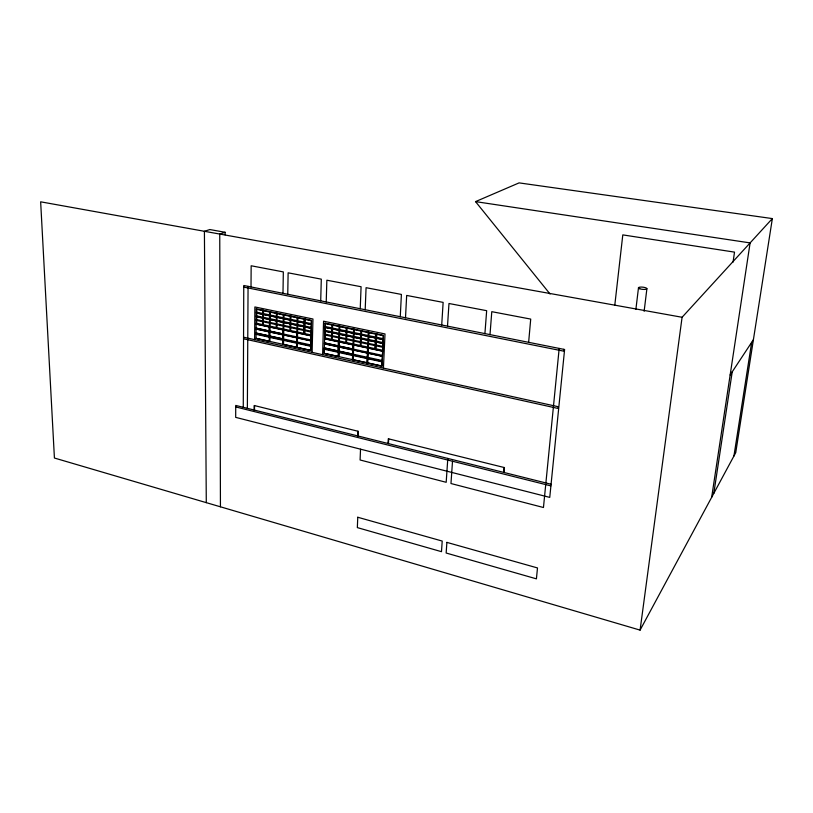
<?xml version="1.0" encoding="UTF-8"?>
<svg xmlns="http://www.w3.org/2000/svg" width="813" height="813" viewBox="0 0 813 813"><rect width="100%" height="100%" fill="white"/><g stroke="black" fill="none" stroke-linecap="round" stroke-linejoin="round"><path stroke-width="1.22" d="M243.27 407.313L243.768 285.495L564.608 349.499L549.751 497.393L235.689 417.364L235.719 405.423L551.072 484.243M247.365 408.339L248.067 286.359M251.014 286.948L251.156 265.77L283.331 271.908L282.985 293.32M254.621 339.651L254.876 306.958L312.954 319.001L312.111 352.354M254.164 410.037L254.195 405.504L358.259 431.317L358.076 436.002M254.499 410.118L254.54 405.596M256.634 323.289L256.654 320.464M256.664 319.631L256.684 316.796L262.721 318.076M256.695 315.922L256.715 313.076L262.751 314.346M256.725 312.202L256.745 309.357L262.792 310.617M262.802 310.129L262.762 313.462L256.369 312.131M263.514 310.281L263.473 313.615L269.55 314.885L269.591 311.552M269.235 341.216L269.286 336.694L256.186 333.838M269.825 341.43L269.997 336.856L282.883 339.671L282.812 344.204L310.79 350.373L310.891 346.308L297.355 343.35M270.211 319.57L270.18 322.497L276.268 323.798L276.308 320.861L270.211 319.57L276.308 320.942M270.312 311.694L270.272 315.038L276.379 316.318L276.42 312.964M276.257 324.6L276.217 327.487L270.129 326.186L270.17 323.3L276.257 324.641M277.091 317.273L277.04 320.21L283.178 321.511L283.229 318.564L277.091 317.273L283.229 318.645M277.142 313.117L277.101 316.47L283.239 317.751L283.29 314.397M283.056 344.346L283.127 340.322L269.875 337.425M283.534 344.366L283.605 339.824L296.633 342.669L296.542 347.232M284.022 314.55L283.961 317.903L290.139 319.204L290.2 315.83M287.751 294.276L288.127 272.822L321.298 279.154L320.708 300.851M289.987 327.517L289.936 330.424L283.778 329.102L283.828 326.206L289.987 327.558M290.058 323.767L290.007 326.714L283.839 325.403L283.889 322.466L290.058 323.767L283.889 322.548M290.932 315.983L290.871 319.357L297.08 320.657L297.151 317.283M296.654 341.867L296.735 337.69L283.686 334.875L283.615 339.031L297.009 341.948L297.101 337.893L283.686 334.997M296.755 336.887L296.836 332.7L283.767 329.905L283.696 334.072L297.121 336.968L297.202 332.903L283.767 330.027M297.07 321.46L297.009 324.428L290.8 323.117L290.851 320.159L297.07 321.46L290.851 320.241M296.908 347.314L296.989 343.269L283.595 340.342M297.263 347.385L297.365 342.832L310.901 345.789L311.521 320.759L305.231 319.448M297.802 321.613L297.741 324.58L304.347 325.972L304.408 323.005L297.802 321.613L304.042 323.005L303.981 325.891M297.883 317.436L297.812 320.81L304.428 322.192L304.509 318.808M303.808 333.391L303.869 330.515M303.889 329.661L303.96 326.785L297.721 325.464M304.062 322.111L304.123 319.224L297.873 317.924M311.338 328.259L305.058 326.938L304.997 329.895L311.267 331.226M305.241 318.96L305.17 322.344L311.45 323.665M322.619 354.671L323.564 321.206L385.006 333.95L383.421 368.106M325.078 337.934L325.159 335.047M325.18 334.184L325.261 331.287L331.643 332.639M325.291 330.393L325.373 327.487L331.755 328.818M325.403 326.582L325.485 323.665L331.877 324.997M326.226 301.948L326.856 280.211L361.084 286.735L360.23 308.727M331.897 324.509L331.785 327.924L325.027 326.501L325.007 327.324L331.765 328.737L331.674 331.734L324.915 330.312L324.895 331.125L331.643 332.558L331.552 335.545L324.804 334.113L324.783 334.926L331.531 336.399L331.44 339.295L324.702 337.862L324.682 338.675L338.564 341.643L338.421 345.891L324.56 342.893L324.529 343.706L338.401 346.704L338.259 350.942L324.407 347.923L324.387 348.726L338.228 351.755L338.076 356.379M332.649 324.661L332.537 328.076L338.96 329.428L339.082 326.003M338.808 334.072L338.716 337.06L332.304 335.698L332.395 332.71L338.808 334.072L332.395 332.791M338.94 330.241L338.838 333.249L332.426 331.897L332.517 328.899L338.94 330.241L332.517 328.98M338.726 356.602L338.858 352.507L352.862 355.566L352.71 359.681M339.834 326.155L339.722 329.58L346.186 330.932L346.308 327.507M346.023 335.586L345.911 338.594L339.468 337.222L339.57 334.224L346.023 335.586L339.57 334.306M346.155 331.755L346.053 334.773L339.6 333.411L339.692 330.403L346.155 331.755L339.692 330.485M347.07 327.659L346.948 331.094L353.442 332.456L353.574 329.021M353.269 337.121L353.157 340.129L346.673 338.757L346.785 335.749L353.269 337.121L346.775 335.83M353.411 333.279L353.299 336.297L346.805 334.926L346.917 331.917L353.411 333.279L346.917 331.999M353.198 359.702L353.37 355.057L367.151 358.066L366.958 362.74M354.336 329.174L354.214 332.619L360.748 333.98L360.881 330.535M360.413 342.507L360.291 345.474L353.777 344.082L353.889 341.114L360.413 342.547M360.718 334.814L360.596 337.832L354.062 336.46L354.183 333.442L360.718 334.814L354.173 333.523M361.653 330.698L361.521 334.143L368.086 335.525L368.238 332.07M357.7 435.91L357.883 431.225M365.189 309.723L366.074 287.69L401.398 294.428L400.26 316.714M360.535 449.183L360.098 459.985L446.185 482.302L447.811 458.43M367.191 357.242L367.364 352.974L353.564 349.986L353.401 354.244L367.567 357.334L367.74 353.177L353.553 350.108M367.395 352.151L367.578 347.862L353.746 344.905L353.594 349.173L367.781 352.232L367.954 348.076L353.746 345.027M367.73 344.062L367.608 347.039L361.063 345.637L361.175 342.669L367.73 344.102M368.055 336.348L367.933 339.387L361.368 337.995L361.48 334.976L368.055 336.348L361.48 335.058M367.344 362.822L367.517 358.685L353.35 355.586M367.73 362.903L367.923 358.238L382.252 361.368L383.441 335.739L376.775 334.346M369.011 332.232L368.868 335.688L375.87 337.151L376.023 333.686M374.976 348.614L375.098 345.677M375.139 344.803L375.271 341.856L368.665 340.454M375.311 340.942L375.433 337.984L368.828 336.602M375.474 337.07L375.606 334.102L368.99 332.73M376.805 333.848L376.643 337.314L383.299 338.706M388.055 443.502L388.289 438.766L504.436 467.577L504.019 472.475M388.441 443.593L388.675 438.868M405.504 317.761L406.673 295.434L443.136 302.385L441.713 324.987M447.506 326.145L448.979 303.503L486.662 310.688L484.914 333.604M452.516 461.235L450.971 483.532L543.46 507.505L545.726 484.589M490.005 334.621L491.784 311.674L530.716 319.092L528.633 342.324M503.603 472.373L504.019 467.475M545.889 482.942L559.181 348.421M563.744 349.326L563.561 351.125L243.758 287.111M614.821 304.956L622.799 234.886L734.515 252.132L733.052 262.132M635.898 309.265L638.479 287.832M644.13 311.298L646.904 288.686M682.087 317.273L40.65 201.817L54.42 458.024L640.085 630.116L682.087 317.273L772.35 218.585L519.09 182.884L475.524 201.614L550.066 294.032M711.67 497.312L750.104 242.904L475.524 201.614M713.804 493.359L732.218 371.846M733.936 456.012L751.669 342.334M772.35 218.585L735.735 452.668L640.085 630.116M730.155 374.976L753.407 339.702M225.12 234.825L225.12 232.284L219.754 234.053L220.435 506.804M225.12 232.284L209.845 229.551L204.409 231.299L206.289 502.647M263.503 310.759L269.591 312.029M270.302 312.182L276.42 313.452M277.142 313.605L283.29 314.885M284.011 315.038L290.19 316.318M290.922 316.47L297.141 317.771M332.629 325.159L339.062 326.501M339.824 326.653L346.287 328.005M347.049 328.157L353.553 329.519M354.316 329.671L360.86 331.033M361.633 331.196L368.208 332.568M256.359 312.924L262.762 314.265L262.731 317.192L256.339 315.84M311.43 324.478L305.149 323.157L305.078 326.125L311.359 327.446M383.258 339.539L376.612 338.147L376.48 341.186L383.116 342.588M263.473 314.499L269.54 315.769M270.262 315.922L276.369 317.202M283.95 318.798L290.129 320.088M305.149 323.239L311.43 324.56M376.602 338.228L383.258 339.621M256.329 316.643L262.721 317.995L262.69 320.911L256.308 319.55M383.086 343.421L376.439 342.019L376.307 345.047L382.943 346.46M263.432 318.218L269.499 319.499M277.03 321.094L283.168 322.395M290.78 324.001L296.989 325.312M305.058 327.019L311.338 328.34M354.031 337.365L360.555 338.747M361.328 338.909L367.893 340.291M376.439 342.1L383.075 343.503M256.298 320.352L262.68 321.745L262.65 324.58L256.278 323.218M311.247 332.08L304.977 330.708L304.905 333.625L311.176 334.966M382.903 347.334L376.267 345.881L376.134 348.868L382.771 350.281M256.268 324.011L269.408 326.826L269.357 330.972L256.237 328.137M311.155 335.769L297.568 332.863L297.477 337.049L311.054 339.976M382.73 351.114L368.35 348.025L368.167 352.314L382.527 355.423M256.156 324.184L269.286 326.999L269.245 331.033L256.125 328.198M270.007 327.151L283.29 330.007L283.229 334.052L269.957 331.186L270.119 326.978L283.046 329.753L282.975 333.919L270.068 331.125M297.568 332.984L311.145 335.891M324.57 338.848L338.452 341.826L338.32 345.952L324.448 342.954M368.34 348.157L382.72 351.236M256.227 328.93L269.347 331.765L269.296 335.901L256.197 333.045M311.033 340.789L297.467 337.852L297.375 342.029L310.922 344.976M382.486 356.246L368.137 353.137L367.954 357.415L382.293 360.545M256.115 329.102L269.235 331.948L269.184 335.962L256.085 333.106M269.946 332.1L283.209 334.966L283.148 339.001L269.896 336.115L270.058 331.928L282.965 334.712L282.894 338.869L270.007 336.064M297.467 337.974L311.023 340.911M324.417 343.889L338.289 346.887L338.157 351.003L324.306 347.984M368.126 353.269L382.486 356.368M256.186 334.356L269.276 337.212M338.218 352.283L324.377 349.255L324.255 353.33L338.828 356.541L338.98 351.917L352.608 354.895L352.436 359.539L382.039 366.053L382.232 361.897L367.903 358.767M256.156 338.34L269.946 341.369M243.534 337.202L557.992 406.673L557.82 408.4L243.524 338.767M235.719 406.927L550.909 485.889M256.278 308.859L256.034 338.391L310.688 350.423L311.42 320.332L256.278 308.859M263.392 321.857L263.361 324.733L269.418 326.033L269.449 323.147L263.392 321.857M263.432 318.137L263.402 321.064L269.459 322.344L269.499 319.428L263.432 318.137M263.473 314.418L263.442 317.344L269.51 318.625L269.54 315.688L263.473 314.418M270.262 315.84L270.221 318.777L276.329 320.058L276.369 317.121L270.262 315.84M276.979 324.753L276.938 327.639L283.056 328.95L283.107 326.054L276.979 324.753M277.03 321.013L276.989 323.95L283.117 325.251L283.168 322.314L277.03 321.013M283.95 318.716L283.9 321.663L290.068 322.964L290.129 320.007L283.95 318.716M290.719 327.669L290.658 330.576L296.857 331.897L296.908 328.991L290.719 327.669M290.79 323.92L290.729 326.867L296.928 328.188L296.989 325.23L290.79 323.92M297.639 329.143L297.578 332.06L304.174 333.462L304.245 330.556L297.639 329.143M297.721 325.383L297.66 328.34L304.255 329.743L304.326 326.785L297.721 325.383M325.017 323.157L324.153 353.391L381.937 366.124L383.36 335.291L325.017 323.157M332.283 336.521L332.192 339.458L338.594 340.83L338.686 337.883L332.283 336.521M339.041 347.049L338.909 351.165L352.913 354.224L353.066 350.088L339.041 347.049M339.204 341.988L339.072 346.114L353.106 349.143L353.259 345.007L339.204 341.988M339.153 346.866L339.011 351.104L352.639 354.072L352.801 349.824L339.153 346.866M339.316 341.806L339.173 346.053L352.832 349.001L352.984 344.742L339.316 341.806M339.448 338.045L339.346 340.993L345.779 342.364L345.891 339.417L339.448 338.045M346.643 339.57L346.541 342.527L353.015 343.919L353.127 340.952L346.643 339.57M354.031 337.283L353.919 340.291L360.444 341.684L360.566 338.665L354.031 337.283M361.328 338.828L361.216 341.846L367.771 343.238L367.893 340.21L361.328 338.828M357.761 517.251L357.344 527.607L441.489 551.681L442.211 541.062L357.761 517.251M368.513 344.224L368.38 347.202L375.362 348.696L375.494 345.708L368.513 344.224M368.665 340.373L368.543 343.401L375.525 344.885L375.657 341.856L368.665 340.373M368.828 336.511L368.706 339.549L375.697 341.023L375.83 337.984L368.828 336.511M446.886 542.383L446.154 553.023L536.417 578.846L537.495 567.941L446.886 542.383M639.719 288.747A4.238 1.108 6.2 0 0 646.762 288.961A4.238 1.108 6.2 0 0 641.589 287.07A4.238 1.108 6.2 0 0 639.719 288.747"/></g></svg>
